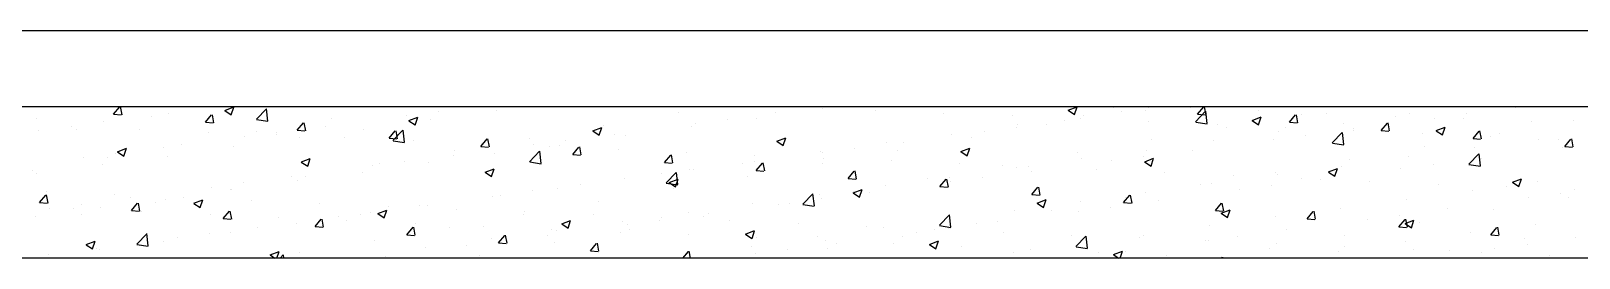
# Model space of a CAD drawing. Header units: millimetres. Extents: x 400382 to 401267, y 4543945 to 4544126.
# Drawn here: x 400751.702 to 400754.774, y 4543957.219 to 4543957.669 of the extents above; entities that cross this region are included whole.
import ezdxf

# ---------------------------------------------------------------- set-up
doc = ezdxf.new("R2010")
doc.units = ezdxf.units.MM
doc.layers.add('görünüş prota', color=4, linetype='Continuous')
doc.layers.add('kesit tarama prota', color=252, linetype='Continuous')

msp = doc.modelspace()

# ---------------------------------------------------------------- linework, layer by layer
at = {"layer": 'görünüş prota'}
for p, q in [((400789.12779, 4543957.66944), (400713.76012, 4543957.66944)), ((400713.76012, 4543957.51944), (400789.12779, 4543957.51944)), ((400789.12779, 4543957.21944), (400713.76012, 4543957.21944))]:
    msp.add_line(p, q, dxfattribs=at)
at = {"layer": 'kesit tarama prota', "color": 253, "linetype": 'Continuous'}
for p, q in [((400751.86575, 4543957.50455), (400751.878, 4543957.51914)), ((400751.87263, 4543957.51799), (400751.87263, 4543957.51799)), ((400751.88255, 4543957.50353), (400751.87962, 4543957.51944)), ((400752.08658, 4543957.51202), (400752.10436, 4543957.51885)), ((400752.09922, 4543957.50343), (400752.10437, 4543957.51877)), ((400753.24201, 4543957.51831), (400753.24201, 4543957.51831)), ((400753.76012, 4543957.51258), (400753.7779, 4543957.5194)), ((400753.77276, 4543957.50398), (400753.77791, 4543957.51933)), ((400753.84423, 4543957.51944), (400753.84972, 4543957.51895)), ((400753.85134, 4543957.51925), (400753.8513, 4543957.51944)), ((400753.91867, 4543957.51772), (400753.91867, 4543957.51772)), ((400754.00199, 4543957.51806), (400754.00199, 4543957.51806)), ((400754.01673, 4543957.50433), (400754.02897, 4543957.51893)), ((400754.03352, 4543957.50331), (400754.03058, 4543957.51923)), ((400754.64692, 4543957.5177), (400754.64692, 4543957.5177)), ((400751.71222, 4543957.49687), (400751.71222, 4543957.49687)), ((400751.84647, 4543957.48918), (400751.84647, 4543957.48918)), ((400751.86575, 4543957.50456), (400751.88094, 4543957.50323)), ((400751.93996, 4543957.50022), (400751.93996, 4543957.50022)), ((400751.97477, 4543957.50544), (400751.97477, 4543957.50544)), ((400752.04794, 4543957.48861), (400752.06018, 4543957.5032)), ((400752.04794, 4543957.48862), (400752.06312, 4543957.48729)), ((400752.06474, 4543957.48759), (400752.0618, 4543957.50351)), ((400752.08655, 4543957.51196), (400752.09918, 4543957.50344)), ((400752.14896, 4543957.49447), (400752.16875, 4543957.51509)), ((400752.14925, 4543957.49386), (400752.17184, 4543957.49036)), ((400752.17194, 4543957.49101), (400752.16914, 4543957.51513)), ((400752.23012, 4543957.47267), (400752.24237, 4543957.48726)), ((400752.24692, 4543957.47165), (400752.24398, 4543957.48757)), ((400752.29708, 4543957.4953), (400752.29708, 4543957.4953)), ((400752.44621, 4543957.50212), (400752.44621, 4543957.50212)), ((400752.45158, 4543957.49162), (400752.46421, 4543957.4831)), ((400752.45161, 4543957.49168), (400752.46939, 4543957.49851)), ((400752.46425, 4543957.48308), (400752.4694, 4543957.49843)), ((400752.49424, 4543957.49312), (400752.49424, 4543957.49312)), ((400752.5098, 4543957.51049), (400752.5098, 4543957.51049)), ((400752.62465, 4543957.511), (400752.62465, 4543957.511)), ((400752.9866, 4543957.50812), (400752.9866, 4543957.50812)), ((400753.01979, 4543957.48625), (400753.01979, 4543957.48625)), ((400753.08337, 4543957.49462), (400753.08337, 4543957.49462)), ((400753.14049, 4543957.4959), (400753.14049, 4543957.4959)), ((400753.17957, 4543957.50728), (400753.17957, 4543957.50728)), ((400753.27242, 4543957.51494), (400753.27242, 4543957.51494)), ((400753.3776, 4543957.51258), (400753.3776, 4543957.51258)), ((400753.51319, 4543957.50685), (400753.51319, 4543957.50685)), ((400753.64878, 4543957.50113), (400753.64878, 4543957.50113)), ((400753.75315, 4543957.49141), (400753.75315, 4543957.49141)), ((400753.76009, 4543957.51252), (400753.77272, 4543957.50399)), ((400753.78437, 4543957.4954), (400753.78437, 4543957.4954)), ((400753.79038, 4543957.50146), (400753.79038, 4543957.50146)), ((400753.86489, 4543957.50913), (400753.86489, 4543957.50913)), ((400753.91356, 4543957.51253), (400753.91356, 4543957.51253)), ((400753.91996, 4543957.48967), (400753.91996, 4543957.48967)), ((400754.01284, 4543957.48964), (400754.03263, 4543957.51026)), ((400754.01313, 4543957.48903), (400754.03572, 4543957.48553)), ((400754.01673, 4543957.50434), (400754.03191, 4543957.50302)), ((400754.03582, 4543957.48618), (400754.03301, 4543957.51031)), ((400754.12512, 4543957.49217), (400754.13775, 4543957.48365)), ((400754.12515, 4543957.49224), (400754.14293, 4543957.49906)), ((400754.13758, 4543957.51233), (400754.13758, 4543957.51233)), ((400754.13779, 4543957.48364), (400754.14294, 4543957.49899)), ((400754.19891, 4543957.48839), (400754.21116, 4543957.50299)), ((400754.19891, 4543957.48841), (400754.21409, 4543957.48708)), ((400754.2157, 4543957.48737), (400754.21277, 4543957.5033)), ((400754.22201, 4543957.50421), (400754.22201, 4543957.50421)), ((400754.27317, 4543957.5066), (400754.27317, 4543957.5066)), ((400754.30622, 4543957.48635), (400754.30622, 4543957.48635)), ((400754.3811, 4543957.47246), (400754.39334, 4543957.48705)), ((400754.39789, 4543957.47143), (400754.39495, 4543957.48736)), ((400754.40877, 4543957.50087), (400754.40877, 4543957.50087)), ((400754.43814, 4543957.5054), (400754.43814, 4543957.5054)), ((400754.48714, 4543957.49666), (400754.48714, 4543957.49666)), ((400754.54436, 4543957.49514), (400754.54436, 4543957.49514)), ((400754.55072, 4543957.50503), (400754.55072, 4543957.50503)), ((400754.67995, 4543957.48941), (400754.67995, 4543957.48941)), ((400754.76341, 4543957.4916), (400754.76341, 4543957.4916)), ((400751.71606, 4543957.47129), (400751.71606, 4543957.47129)), ((400751.78201, 4543957.48061), (400751.78201, 4543957.48061)), ((400751.79183, 4543957.47479), (400751.79183, 4543957.47479)), ((400751.9176, 4543957.47488), (400751.9176, 4543957.47488)), ((400752.05319, 4543957.46915), (400752.05319, 4543957.46915)), ((400752.12601, 4543957.45996), (400752.12601, 4543957.45996)), ((400752.14895, 4543957.46988), (400752.14895, 4543957.46988)), ((400752.18878, 4543957.46342), (400752.18878, 4543957.46342)), ((400752.1896, 4543957.46833), (400752.1896, 4543957.46833)), ((400752.23012, 4543957.47268), (400752.24531, 4543957.47135)), ((400752.23402, 4543957.45781), (400752.23402, 4543957.45781)), ((400752.2858, 4543957.481), (400752.2858, 4543957.481)), ((400752.32437, 4543957.45769), (400752.32437, 4543957.45769)), ((400752.36231, 4543957.47407), (400752.36231, 4543957.47407)), ((400752.41231, 4543957.45673), (400752.42455, 4543957.47132)), ((400752.41231, 4543957.45674), (400752.42749, 4543957.45541)), ((400752.42004, 4543957.45243), (400752.43983, 4543957.47305)), ((400752.42911, 4543957.45571), (400752.42617, 4543957.47163)), ((400752.44302, 4543957.44897), (400752.44022, 4543957.47309)), ((400752.59449, 4543957.44079), (400752.60674, 4543957.45538)), ((400752.61129, 4543957.43977), (400752.60835, 4543957.45569)), ((400752.69035, 4543957.45727), (400752.69035, 4543957.45727)), ((400752.81661, 4543957.47128), (400752.82924, 4543957.46276)), ((400752.81664, 4543957.47134), (400752.83442, 4543957.47817)), ((400752.82928, 4543957.46274), (400752.83443, 4543957.47809)), ((400752.83847, 4543957.48269), (400752.83847, 4543957.48269)), ((400752.85937, 4543957.46513), (400752.85937, 4543957.46513)), ((400752.88178, 4543957.46175), (400752.88178, 4543957.46175)), ((400753.0122, 4543957.47964), (400753.0122, 4543957.47964)), ((400753.18167, 4543957.451), (400753.19945, 4543957.45782)), ((400753.19431, 4543957.4424), (400753.19946, 4543957.45775)), ((400753.52804, 4543957.46453), (400753.52804, 4543957.46453)), ((400753.56863, 4543957.45827), (400753.56863, 4543957.45827)), ((400753.59336, 4543957.47038), (400753.59336, 4543957.47038)), ((400753.65695, 4543957.47875), (400753.65695, 4543957.47875)), ((400753.65996, 4543957.48357), (400753.65996, 4543957.48357)), ((400753.71676, 4543957.4837), (400753.71676, 4543957.4837)), ((400754.05555, 4543957.48394), (400754.05555, 4543957.48394)), ((400754.07388, 4543957.47878), (400754.07388, 4543957.47878)), ((400754.17792, 4543957.47009), (400754.17792, 4543957.47009)), ((400754.19114, 4543957.47821), (400754.19114, 4543957.47821)), ((400754.23053, 4543957.46288), (400754.23053, 4543957.46288)), ((400754.28392, 4543957.4476), (400754.3037, 4543957.46822)), ((400754.3069, 4543957.44414), (400754.30409, 4543957.46826)), ((400754.32672, 4543957.47554), (400754.32672, 4543957.47554)), ((400754.32673, 4543957.47248), (400754.32673, 4543957.47248)), ((400754.3811, 4543957.47247), (400754.39628, 4543957.47114)), ((400754.46232, 4543957.46675), (400754.46232, 4543957.46675)), ((400754.49015, 4543957.47183), (400754.50278, 4543957.46331)), ((400754.49018, 4543957.47189), (400754.50796, 4543957.47872)), ((400754.50282, 4543957.46329), (400754.50797, 4543957.47864)), ((400754.56328, 4543957.45652), (400754.57553, 4543957.47111)), ((400754.56328, 4543957.45653), (400754.57846, 4543957.4552)), ((400754.58007, 4543957.4555), (400754.57713, 4543957.47142)), ((400754.59791, 4543957.46102), (400754.59791, 4543957.46102)), ((400754.61528, 4543957.46617), (400754.61528, 4543957.46617)), ((400754.76226, 4543957.43956), (400754.75932, 4543957.45548)), ((400751.8694, 4543957.42618), (400751.8694, 4543957.42618)), ((400751.87313, 4543957.43004), (400751.88577, 4543957.42152)), ((400751.87316, 4543957.4301), (400751.89094, 4543957.43693)), ((400751.88581, 4543957.4215), (400751.89096, 4543957.43685)), ((400751.9656, 4543957.43884), (400751.9656, 4543957.43884)), ((400752.00082, 4543957.44445), (400752.00082, 4543957.44445)), ((400752.1036, 4543957.43993), (400752.1036, 4543957.43993)), ((400752.42033, 4543957.45182), (400752.44292, 4543957.44832)), ((400752.45996, 4543957.45196), (400752.45996, 4543957.45196)), ((400752.54222, 4543957.43184), (400752.54222, 4543957.43184)), ((400752.59449, 4543957.4408), (400752.60968, 4543957.43947)), ((400752.59555, 4543957.44624), (400752.59555, 4543957.44624)), ((400752.62156, 4543957.42645), (400752.62156, 4543957.42645)), ((400752.69112, 4543957.41038), (400752.71091, 4543957.431)), ((400752.69959, 4543957.44409), (400752.69959, 4543957.44409)), ((400752.7141, 4543957.40693), (400752.71129, 4543957.43105)), ((400752.73115, 4543957.44051), (400752.73115, 4543957.44051)), ((400752.74986, 4543957.44271), (400752.74986, 4543957.44271)), ((400752.76317, 4543957.45246), (400752.76317, 4543957.45246)), ((400752.77668, 4543957.42485), (400752.78892, 4543957.43944)), ((400752.77668, 4543957.42486), (400752.79186, 4543957.42353)), ((400752.79347, 4543957.42383), (400752.79054, 4543957.43975)), ((400752.86674, 4543957.43478), (400752.86674, 4543957.43478)), ((400753.00233, 4543957.42905), (400753.00233, 4543957.42905)), ((400753.18164, 4543957.45094), (400753.19428, 4543957.44241)), ((400753.26933, 4543957.43038), (400753.26933, 4543957.43038)), ((400753.27316, 4543957.42822), (400753.27316, 4543957.42822)), ((400753.33675, 4543957.43659), (400753.33675, 4543957.43659)), ((400753.39974, 4543957.44827), (400753.39974, 4543957.44827)), ((400753.4205, 4543957.43285), (400753.4205, 4543957.43285)), ((400753.43295, 4543957.44926), (400753.43295, 4543957.44926)), ((400753.54667, 4543957.43059), (400753.55931, 4543957.42207)), ((400753.5467, 4543957.43065), (400753.56448, 4543957.43748)), ((400753.55935, 4543957.42206), (400753.5645, 4543957.43741)), ((400753.77763, 4543957.42793), (400753.77763, 4543957.42793)), ((400753.91558, 4543957.43316), (400753.91558, 4543957.43316)), ((400753.92575, 4543957.45336), (400753.92575, 4543957.45336)), ((400754.00653, 4543957.43339), (400754.00653, 4543957.43339)), ((400754.04751, 4543957.45221), (400754.04751, 4543957.45221)), ((400754.16694, 4543957.45451), (400754.16694, 4543957.45451)), ((400754.28421, 4543957.44699), (400754.3068, 4543957.44349)), ((400754.46715, 4543957.44075), (400754.46715, 4543957.44075)), ((400754.555, 4543957.40556), (400754.57478, 4543957.42618)), ((400754.56547, 4543957.43873), (400754.56547, 4543957.43873)), ((400754.57798, 4543957.4021), (400754.57517, 4543957.42622)), ((400754.69376, 4543957.45499), (400754.69376, 4543957.45499)), ((400754.7335, 4543957.4553), (400754.7335, 4543957.4553)), ((400754.74052, 4543957.43863), (400754.74052, 4543957.43863)), ((400754.74546, 4543957.44058), (400754.75771, 4543957.45517)), ((400754.74547, 4543957.44059), (400754.76065, 4543957.43926)), ((400751.80581, 4543957.41781), (400751.80581, 4543957.41781)), ((400751.84338, 4543957.40462), (400751.84338, 4543957.40462)), ((400751.85269, 4543957.41902), (400751.85269, 4543957.41902)), ((400751.97168, 4543957.42088), (400751.97168, 4543957.42088)), ((400752.23816, 4543957.4097), (400752.2508, 4543957.40118)), ((400752.23819, 4543957.40976), (400752.25597, 4543957.41659)), ((400752.25084, 4543957.40116), (400752.25599, 4543957.41651)), ((400752.37939, 4543957.40194), (400752.37939, 4543957.40194)), ((400752.39409, 4543957.40641), (400752.39409, 4543957.40641)), ((400752.44298, 4543957.41031), (400752.44298, 4543957.41031)), ((400752.49115, 4543957.40856), (400752.49115, 4543957.40856)), ((400752.53917, 4543957.42297), (400752.53917, 4543957.42297)), ((400752.60322, 4543957.38942), (400752.62101, 4543957.39624)), ((400752.61587, 4543957.38082), (400752.62102, 4543957.39617)), ((400752.69141, 4543957.40978), (400752.714, 4543957.40627)), ((400752.95886, 4543957.40891), (400752.97111, 4543957.4235)), ((400752.95886, 4543957.40892), (400752.97404, 4543957.40759)), ((400752.97566, 4543957.40789), (400752.97272, 4543957.42381)), ((400753.00911, 4543957.39508), (400753.00911, 4543957.39508)), ((400753.01655, 4543957.39444), (400753.01655, 4543957.39444)), ((400753.11275, 4543957.4071), (400753.11275, 4543957.4071)), ((400753.1374, 4543957.41134), (400753.1374, 4543957.41134)), ((400753.13792, 4543957.42332), (400753.13792, 4543957.42332)), ((400753.14105, 4543957.39297), (400753.15329, 4543957.40757)), ((400753.15784, 4543957.39195), (400753.1549, 4543957.40787)), ((400753.27238, 4543957.40742), (400753.27238, 4543957.40742)), ((400753.27351, 4543957.41759), (400753.27351, 4543957.41759)), ((400753.4091, 4543957.41186), (400753.4091, 4543957.41186)), ((400753.54469, 4543957.40613), (400753.54469, 4543957.40613)), ((400753.6295, 4543957.4025), (400753.6295, 4543957.4025)), ((400753.65687, 4543957.39902), (400753.65687, 4543957.39902)), ((400753.68028, 4543957.40041), (400753.68028, 4543957.40041)), ((400753.78729, 4543957.4169), (400753.78729, 4543957.4169)), ((400753.81587, 4543957.39468), (400753.81587, 4543957.39468)), ((400753.84674, 4543957.41235), (400753.84674, 4543957.41235)), ((400753.91033, 4543957.42072), (400753.91033, 4543957.42072)), ((400753.9117, 4543957.41025), (400753.92434, 4543957.40173)), ((400753.91173, 4543957.41031), (400753.92951, 4543957.41714)), ((400753.92438, 4543957.40171), (400753.92953, 4543957.41706)), ((400754.27676, 4543957.38997), (400754.29455, 4543957.3968)), ((400754.28941, 4543957.38137), (400754.29456, 4543957.39672)), ((400754.30313, 4543957.4018), (400754.30313, 4543957.4018)), ((400754.31902, 4543957.41532), (400754.31902, 4543957.41532)), ((400754.42032, 4543957.39648), (400754.42032, 4543957.39648)), ((400754.43505, 4543957.42084), (400754.43505, 4543957.42084)), ((400754.4839, 4543957.40485), (400754.4839, 4543957.40485)), ((400754.55529, 4543957.40495), (400754.57788, 4543957.40145)), ((400754.5801, 4543957.41752), (400754.5801, 4543957.41752)), ((400751.70457, 4543957.3936), (400751.70457, 4543957.3936)), ((400751.71297, 4543957.38674), (400751.71297, 4543957.38674)), ((400752.12278, 4543957.36815), (400752.12278, 4543957.36815)), ((400752.21898, 4543957.38082), (400752.21898, 4543957.38082)), ((400752.23093, 4543957.37326), (400752.23093, 4543957.37326)), ((400752.24596, 4543957.38099), (400752.24596, 4543957.38099)), ((400752.35922, 4543957.38952), (400752.35922, 4543957.38952)), ((400752.60319, 4543957.38936), (400752.61583, 4543957.38083)), ((400752.79255, 4543957.36495), (400752.79255, 4543957.36495)), ((400752.87869, 4543957.3772), (400752.87869, 4543957.3772)), ((400752.95297, 4543957.38607), (400752.95297, 4543957.38607)), ((400752.9622, 4543957.36834), (400752.98198, 4543957.38896)), ((400752.96249, 4543957.36773), (400752.98508, 4543957.36423)), ((400752.96822, 4543957.36901), (400752.98086, 4543957.36049)), ((400752.96825, 4543957.36907), (400752.98604, 4543957.3759)), ((400752.9809, 4543957.36048), (400752.98605, 4543957.37582)), ((400752.98518, 4543957.36488), (400752.98237, 4543957.38901)), ((400753.12425, 4543957.38199), (400753.12425, 4543957.38199)), ((400753.14105, 4543957.39298), (400753.15623, 4543957.39165)), ((400753.32323, 4543957.37703), (400753.33548, 4543957.39163)), ((400753.32323, 4543957.37704), (400753.33841, 4543957.37572)), ((400753.34003, 4543957.37601), (400753.33709, 4543957.39193)), ((400753.39665, 4543957.36371), (400753.39665, 4543957.36371)), ((400753.48137, 4543957.37708), (400753.48137, 4543957.37708)), ((400753.50542, 4543957.36109), (400753.51766, 4543957.37569)), ((400753.52221, 4543957.36007), (400753.51927, 4543957.376)), ((400753.52495, 4543957.37997), (400753.52495, 4543957.37997)), ((400753.52654, 4543957.3702), (400753.52654, 4543957.3702)), ((400753.59013, 4543957.37857), (400753.59013, 4543957.37857)), ((400753.68633, 4543957.39123), (400753.68633, 4543957.39123)), ((400753.95146, 4543957.38895), (400753.95146, 4543957.38895)), ((400754.02276, 4543957.36447), (400754.02276, 4543957.36447)), ((400754.04442, 4543957.36765), (400754.04442, 4543957.36765)), ((400754.08705, 4543957.38322), (400754.08705, 4543957.38322)), ((400754.17089, 4543957.38989), (400754.17089, 4543957.38989)), ((400754.17483, 4543957.38554), (400754.17483, 4543957.38554)), ((400754.22264, 4543957.37749), (400754.22264, 4543957.37749)), ((400754.2599, 4543957.37536), (400754.2599, 4543957.37536)), ((400754.27673, 4543957.38991), (400754.28937, 4543957.38139)), ((400754.35823, 4543957.37176), (400754.35823, 4543957.37176)), ((400754.49382, 4543957.36603), (400754.49382, 4543957.36603)), ((400754.64176, 4543957.36957), (400754.6544, 4543957.36104)), ((400754.64179, 4543957.36963), (400754.65958, 4543957.37645)), ((400754.65444, 4543957.36103), (400754.65959, 4543957.37638)), ((400754.69068, 4543957.37043), (400754.69068, 4543957.37043)), ((400751.71881, 4543957.32943), (400751.73106, 4543957.34402)), ((400751.73255, 4543957.35081), (400751.73255, 4543957.35081)), ((400751.73561, 4543957.32841), (400751.73267, 4543957.34433)), ((400751.86814, 4543957.34509), (400751.86814, 4543957.34509)), ((400751.89878, 4543957.33866), (400751.89878, 4543957.33866)), ((400751.96859, 4543957.33633), (400751.96859, 4543957.33633)), ((400752.00373, 4543957.33936), (400752.00373, 4543957.33936)), ((400752.02477, 4543957.32784), (400752.04256, 4543957.33466)), ((400752.03742, 4543957.31924), (400752.04257, 4543957.33459)), ((400752.05919, 4543957.35978), (400752.05919, 4543957.35978)), ((400752.09783, 4543957.35556), (400752.09783, 4543957.35556)), ((400752.10051, 4543957.35537), (400752.10051, 4543957.35537)), ((400752.13932, 4543957.33363), (400752.13932, 4543957.33363)), ((400752.61847, 4543957.34189), (400752.61847, 4543957.34189)), ((400752.63277, 4543957.34391), (400752.63277, 4543957.34391)), ((400752.69636, 4543957.35228), (400752.69636, 4543957.35228)), ((400752.74677, 4543957.35815), (400752.74677, 4543957.35815)), ((400752.97612, 4543957.35657), (400752.97612, 4543957.35657)), ((400753.23328, 4543957.3263), (400753.25306, 4543957.34692)), ((400753.25626, 4543957.32284), (400753.25345, 4543957.34696)), ((400753.26624, 4543957.34583), (400753.26624, 4543957.34583)), ((400753.26993, 4543957.33641), (400753.26993, 4543957.33641)), ((400753.33324, 4543957.35165), (400753.33324, 4543957.35165)), ((400753.33325, 4543957.34867), (400753.34589, 4543957.34015)), ((400753.33328, 4543957.34873), (400753.35107, 4543957.35556)), ((400753.34593, 4543957.34013), (400753.35108, 4543957.35548)), ((400753.36613, 4543957.34908), (400753.36613, 4543957.34908)), ((400753.50542, 4543957.3611), (400753.5206, 4543957.35978)), ((400753.6876, 4543957.34515), (400753.69985, 4543957.35975)), ((400753.6876, 4543957.34517), (400753.70278, 4543957.34384)), ((400753.69831, 4543957.32839), (400753.7161, 4543957.33522)), ((400753.70439, 4543957.34413), (400753.70146, 4543957.36006)), ((400753.71096, 4543957.31979), (400753.71611, 4543957.33514)), ((400753.86979, 4543957.32922), (400753.88203, 4543957.34381)), ((400753.87463, 4543957.33904), (400753.87463, 4543957.33904)), ((400753.88658, 4543957.3282), (400753.88364, 4543957.34412)), ((400753.9125, 4543957.34861), (400753.9125, 4543957.34861)), ((400753.93971, 4543957.33321), (400753.93971, 4543957.33321)), ((400754.10012, 4543957.35432), (400754.10012, 4543957.35432)), ((400754.16371, 4543957.3627), (400754.16371, 4543957.3627)), ((400754.43197, 4543957.33629), (400754.43197, 4543957.33629)), ((400754.56238, 4543957.35417), (400754.56238, 4543957.35417)), ((400754.62941, 4543957.3603), (400754.62941, 4543957.3603)), ((400754.6737, 4543957.33845), (400754.6737, 4543957.33845)), ((400754.73728, 4543957.34683), (400754.73728, 4543957.34683)), ((400754.75292, 4543957.34005), (400754.75292, 4543957.34005)), ((400754.765, 4543957.35458), (400754.765, 4543957.35458)), ((400751.70988, 4543957.30218), (400751.70988, 4543957.30218)), ((400751.71881, 4543957.32944), (400751.734, 4543957.32811)), ((400751.73899, 4543957.31763), (400751.73899, 4543957.31763)), ((400751.7861, 4543957.3167), (400751.7861, 4543957.3167)), ((400751.80157, 4543957.30471), (400751.80157, 4543957.30471)), ((400751.80258, 4543957.326), (400751.80258, 4543957.326)), ((400751.84029, 4543957.32007), (400751.84029, 4543957.32007)), ((400751.901, 4543957.31349), (400751.91324, 4543957.32808)), ((400751.901, 4543957.3135), (400751.91618, 4543957.31217)), ((400751.9178, 4543957.31247), (400751.91486, 4543957.32839)), ((400751.92169, 4543957.31097), (400751.92169, 4543957.31097)), ((400751.9497, 4543957.33013), (400751.9497, 4543957.33013)), ((400752.02475, 4543957.32777), (400752.03738, 4543957.31925)), ((400752.05729, 4543957.30524), (400752.05729, 4543957.30524)), ((400752.08318, 4543957.29755), (400752.09543, 4543957.31214)), ((400752.09998, 4543957.29653), (400752.09704, 4543957.31245)), ((400752.27491, 4543957.3279), (400752.27491, 4543957.3279)), ((400752.35614, 4543957.30496), (400752.35614, 4543957.30496)), ((400752.37616, 4543957.31013), (400752.37616, 4543957.31013)), ((400752.38978, 4543957.30743), (400752.40241, 4543957.29891)), ((400752.3898, 4543957.30749), (400752.40759, 4543957.31432)), ((400752.40245, 4543957.2989), (400752.4076, 4543957.31424)), ((400752.4105, 4543957.32217), (400752.4105, 4543957.32217)), ((400752.47235, 4543957.32279), (400752.47235, 4543957.32279)), ((400752.48806, 4543957.32401), (400752.48806, 4543957.32401)), ((400752.54609, 4543957.31644), (400752.54609, 4543957.31644)), ((400752.67986, 4543957.30571), (400752.67986, 4543957.30571)), ((400752.68168, 4543957.31071), (400752.68168, 4543957.31071)), ((400752.81727, 4543957.30498), (400752.81727, 4543957.30498)), ((400752.82799, 4543957.33114), (400752.82799, 4543957.33114)), ((400753.00602, 4543957.31053), (400753.00602, 4543957.31053)), ((400753.04593, 4543957.30692), (400753.04593, 4543957.30692)), ((400753.13432, 4543957.32679), (400753.13432, 4543957.32679)), ((400753.18511, 4543957.32622), (400753.18511, 4543957.32622)), ((400753.20635, 4543957.32804), (400753.20635, 4543957.32804)), ((400753.23357, 4543957.32569), (400753.25616, 4543957.32219)), ((400753.50436, 4543957.28426), (400753.52414, 4543957.30488)), ((400753.52734, 4543957.2808), (400753.52453, 4543957.30492)), ((400753.65379, 4543957.31446), (400753.65379, 4543957.31446)), ((400753.69829, 4543957.32833), (400753.71092, 4543957.31981)), ((400753.7265, 4543957.31361), (400753.7265, 4543957.31361)), ((400753.77992, 4543957.31217), (400753.77992, 4543957.31217)), ((400753.7842, 4543957.33235), (400753.7842, 4543957.33235)), ((400753.84351, 4543957.32054), (400753.84351, 4543957.32054)), ((400753.86979, 4543957.32923), (400753.88497, 4543957.3279)), ((400754.05197, 4543957.31328), (400754.06421, 4543957.32787)), ((400754.05197, 4543957.31329), (400754.06715, 4543957.31196)), ((400754.06332, 4543957.30799), (400754.07595, 4543957.29946)), ((400754.06334, 4543957.30805), (400754.08113, 4543957.31487)), ((400754.06876, 4543957.31226), (400754.06583, 4543957.32818)), ((400754.07599, 4543957.29945), (400754.08114, 4543957.3148)), ((400754.23415, 4543957.29734), (400754.2464, 4543957.31193)), ((400754.25095, 4543957.29632), (400754.24801, 4543957.31224)), ((400754.30004, 4543957.31724), (400754.30004, 4543957.31724)), ((400754.41708, 4543957.30467), (400754.41708, 4543957.30467)), ((400754.51328, 4543957.31734), (400754.51328, 4543957.31734)), ((400754.60479, 4543957.31462), (400754.60479, 4543957.31462)), ((400752.08318, 4543957.29756), (400752.09836, 4543957.29623)), ((400752.15216, 4543957.28064), (400752.15216, 4543957.28064)), ((400752.19288, 4543957.29951), (400752.19288, 4543957.29951)), ((400752.22784, 4543957.2887), (400752.22784, 4543957.2887)), ((400752.26537, 4543957.28161), (400752.27761, 4543957.2962)), ((400752.26537, 4543957.28162), (400752.28055, 4543957.28029)), ((400752.28216, 4543957.28059), (400752.27923, 4543957.29651)), ((400752.31257, 4543957.30176), (400752.31257, 4543957.30176)), ((400752.32847, 4543957.29378), (400752.32847, 4543957.29378)), ((400752.44755, 4543957.26567), (400752.4598, 4543957.28026)), ((400752.46435, 4543957.26465), (400752.46141, 4543957.28057)), ((400752.46406, 4543957.28805), (400752.46406, 4543957.28805)), ((400752.53173, 4543957.28029), (400752.53173, 4543957.28029)), ((400752.59965, 4543957.28232), (400752.59965, 4543957.28232)), ((400752.73524, 4543957.27659), (400752.73524, 4543957.27659)), ((400752.74368, 4543957.2736), (400752.74368, 4543957.2736)), ((400752.75481, 4543957.28709), (400752.76744, 4543957.27857)), ((400752.75484, 4543957.28715), (400752.77262, 4543957.29398)), ((400752.76748, 4543957.27855), (400752.77263, 4543957.2939)), ((400752.87561, 4543957.29264), (400752.87561, 4543957.29264)), ((400752.88615, 4543957.28589), (400752.88615, 4543957.28589)), ((400752.88885, 4543957.27537), (400752.88885, 4543957.27537)), ((400752.94973, 4543957.29426), (400752.94973, 4543957.29426)), ((400752.95286, 4543957.29926), (400752.95286, 4543957.29926)), ((400753.03698, 4543957.3008), (400753.03698, 4543957.3008)), ((400753.08845, 4543957.29353), (400753.08845, 4543957.29353)), ((400753.11987, 4543957.26681), (400753.13765, 4543957.27364)), ((400753.13251, 4543957.25821), (400753.13766, 4543957.27356)), ((400753.22405, 4543957.2878), (400753.22405, 4543957.2878)), ((400753.35964, 4543957.28207), (400753.35964, 4543957.28207)), ((400753.39356, 4543957.27916), (400753.39356, 4543957.27916)), ((400753.49523, 4543957.27634), (400753.49523, 4543957.27634)), ((400753.50465, 4543957.28365), (400753.52724, 4543957.28015)), ((400753.52186, 4543957.29542), (400753.52186, 4543957.29542)), ((400753.52331, 4543957.27839), (400753.52331, 4543957.27839)), ((400753.57837, 4543957.28819), (400753.57837, 4543957.28819)), ((400753.61951, 4543957.29105), (400753.61951, 4543957.29105)), ((400754.04133, 4543957.2831), (400754.04133, 4543957.2831)), ((400754.17174, 4543957.30098), (400754.17174, 4543957.30098)), ((400754.19308, 4543957.27518), (400754.19308, 4543957.27518)), ((400754.23416, 4543957.29735), (400754.24934, 4543957.29602)), ((400754.3535, 4543957.2963), (400754.3535, 4543957.2963)), ((400754.41634, 4543957.2814), (400754.42858, 4543957.29599)), ((400754.41634, 4543957.28141), (400754.43152, 4543957.28008)), ((400754.42835, 4543957.28764), (400754.44098, 4543957.27912)), ((400754.42838, 4543957.2877), (400754.44616, 4543957.29453)), ((400754.43313, 4543957.28038), (400754.43019, 4543957.2963)), ((400754.44102, 4543957.27911), (400754.44617, 4543957.29446)), ((400754.45666, 4543957.28919), (400754.45666, 4543957.28919)), ((400754.59852, 4543957.26546), (400754.61077, 4543957.28005)), ((400754.61531, 4543957.26444), (400754.61238, 4543957.28036)), ((400754.68759, 4543957.28588), (400754.68759, 4543957.28588)), ((400751.81133, 4543957.24585), (400751.82396, 4543957.23733)), ((400751.81136, 4543957.24591), (400751.82914, 4543957.25274)), ((400751.824, 4543957.23732), (400751.82915, 4543957.25266)), ((400751.91156, 4543957.24704), (400751.93134, 4543957.26766)), ((400751.91185, 4543957.24643), (400751.93444, 4543957.24293)), ((400751.93454, 4543957.24359), (400751.93173, 4543957.26771)), ((400751.9655, 4543957.25177), (400751.9655, 4543957.25177)), ((400751.99237, 4543957.2596), (400751.99237, 4543957.2596)), ((400752.05596, 4543957.26797), (400752.05596, 4543957.26797)), ((400752.09743, 4543957.27082), (400752.09743, 4543957.27082)), ((400752.3836, 4543957.25486), (400752.3836, 4543957.25486)), ((400752.44755, 4543957.26568), (400752.46273, 4543957.26435)), ((400752.56595, 4543957.24373), (400752.56595, 4543957.24373)), ((400752.61538, 4543957.25734), (400752.61538, 4543957.25734)), ((400752.62954, 4543957.2521), (400752.62954, 4543957.2521)), ((400752.62974, 4543957.24973), (400752.64198, 4543957.26433)), ((400752.62974, 4543957.24974), (400752.64492, 4543957.24841)), ((400752.64653, 4543957.24871), (400752.6436, 4543957.26463)), ((400752.72573, 4543957.26477), (400752.72573, 4543957.26477)), ((400752.74072, 4543957.24994), (400752.74072, 4543957.24994)), ((400752.81192, 4543957.23379), (400752.82417, 4543957.24839)), ((400752.82872, 4543957.23277), (400752.82578, 4543957.2487)), ((400752.87083, 4543957.27087), (400752.87083, 4543957.27087)), ((400753.00642, 4543957.26514), (400753.00642, 4543957.26514)), ((400753.11984, 4543957.26675), (400753.13247, 4543957.25823)), ((400753.13123, 4543957.24223), (400753.13123, 4543957.24223)), ((400753.14201, 4543957.25941), (400753.14201, 4543957.25941)), ((400753.26315, 4543957.26127), (400753.26315, 4543957.26127)), ((400753.2776, 4543957.25368), (400753.2776, 4543957.25368)), ((400753.29931, 4543957.2489), (400753.29931, 4543957.2489)), ((400753.41319, 4543957.24795), (400753.41319, 4543957.24795)), ((400753.43024, 4543957.26276), (400753.43024, 4543957.26276)), ((400753.45972, 4543957.27002), (400753.45972, 4543957.27002)), ((400753.48487, 4543957.24641), (400753.4975, 4543957.23788)), ((400753.4849, 4543957.24647), (400753.50268, 4543957.25329)), ((400753.49754, 4543957.23787), (400753.50269, 4543957.25322)), ((400753.54878, 4543957.24222), (400753.54878, 4543957.24222)), ((400753.63082, 4543957.27061), (400753.63082, 4543957.27061)), ((400753.76641, 4543957.26488), (400753.76641, 4543957.26488)), ((400753.77544, 4543957.24222), (400753.79522, 4543957.26283)), ((400753.77572, 4543957.24161), (400753.79831, 4543957.2381)), ((400753.78111, 4543957.24779), (400753.78111, 4543957.24779)), ((400753.79842, 4543957.23876), (400753.79561, 4543957.26288)), ((400753.902, 4543957.25915), (400753.902, 4543957.25915)), ((400753.90941, 4543957.26405), (400753.90941, 4543957.26405)), ((400754.0333, 4543957.25414), (400754.0333, 4543957.25414)), ((400754.03759, 4543957.25343), (400754.03759, 4543957.25343)), ((400754.09689, 4543957.26252), (400754.09689, 4543957.26252)), ((400754.17318, 4543957.2477), (400754.17318, 4543957.2477)), ((400754.30853, 4543957.26377), (400754.30853, 4543957.26377)), ((400754.30877, 4543957.24197), (400754.30877, 4543957.24197)), ((400754.42888, 4543957.25173), (400754.42888, 4543957.25173)), ((400754.55929, 4543957.26962), (400754.55929, 4543957.26962)), ((400754.59852, 4543957.26547), (400754.61371, 4543957.26414)), ((400754.66565, 4543957.25885), (400754.66565, 4543957.25885)), ((400754.67046, 4543957.24664), (400754.67046, 4543957.24664)), ((400754.76666, 4543957.25931), (400754.76666, 4543957.25931)), ((400751.73576, 4543957.22582), (400751.73576, 4543957.22582)), ((400751.83196, 4543957.23848), (400751.83196, 4543957.23848)), ((400751.8372, 4543957.23551), (400751.8372, 4543957.23551)), ((400752.17636, 4543957.22551), (400752.18537, 4543957.21944)), ((400752.17639, 4543957.22557), (400752.19417, 4543957.2324)), ((400752.18986, 4543957.21944), (400752.19418, 4543957.23232)), ((400752.19649, 4543957.21944), (400752.20242, 4543957.22562)), ((400752.20354, 4543957.21944), (400752.20281, 4543957.22567)), ((400752.23547, 4543957.22943), (400752.23547, 4543957.22943)), ((400752.35305, 4543957.22041), (400752.35305, 4543957.22041)), ((400752.40554, 4543957.22261), (400752.40554, 4543957.22261)), ((400752.48497, 4543957.23945), (400752.48497, 4543957.23945)), ((400752.59259, 4543957.22452), (400752.59259, 4543957.22452)), ((400752.81192, 4543957.2338), (400752.8271, 4543957.23248)), ((400752.99543, 4543957.21944), (400753.00635, 4543957.23245)), ((400753.00293, 4543957.22597), (400753.00293, 4543957.22597)), ((400753.01042, 4543957.21944), (400753.00796, 4543957.23276)), ((400753.13953, 4543957.22786), (400753.13953, 4543957.22786)), ((400753.20311, 4543957.23623), (400753.20311, 4543957.23623)), ((400753.28211, 4543957.23733), (400753.28211, 4543957.23733)), ((400753.6507, 4543957.22991), (400753.6507, 4543957.22991)), ((400753.68437, 4543957.23649), (400753.68437, 4543957.23649)), ((400753.77669, 4543957.22036), (400753.77669, 4543957.22036)), ((400753.81996, 4543957.23076), (400753.81996, 4543957.23076)), ((400753.8499, 4543957.22606), (400753.85973, 4543957.21944)), ((400753.84993, 4543957.22612), (400753.86771, 4543957.23295)), ((400753.86321, 4543957.21944), (400753.86772, 4543957.23287)), ((400753.87289, 4543957.23303), (400753.87289, 4543957.23303)), ((400753.95555, 4543957.22504), (400753.95555, 4543957.22504)), ((400754.065, 4543957.21944), (400754.0663, 4543957.22079)), ((400754.06685, 4543957.21944), (400754.06669, 4543957.22084)), ((400754.1604, 4543957.23834), (400754.1604, 4543957.23834)), ((400754.29695, 4543957.23269), (400754.29695, 4543957.23269)), ((400754.44436, 4543957.23624), (400754.44436, 4543957.23624)), ((400754.51752, 4543957.23342), (400754.51752, 4543957.23342)), ((400754.57995, 4543957.23051), (400754.57995, 4543957.23051)), ((400754.60688, 4543957.23827), (400754.60688, 4543957.23827)), ((400754.71554, 4543957.22478), (400754.71554, 4543957.22478))]:
    msp.add_line(p, q, dxfattribs=at)

doc.saveas('drawing.dxf')
